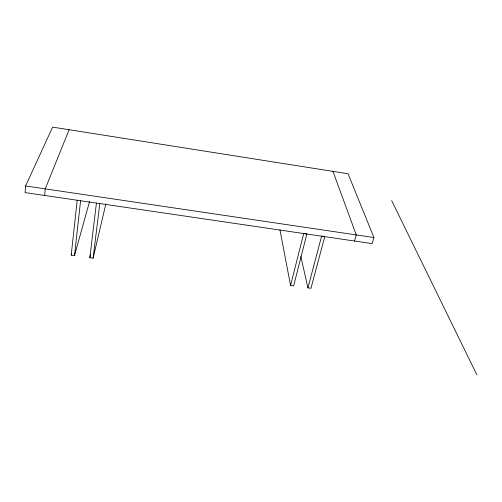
<?xml version="1.0" encoding="UTF-8"?>
<svg xmlns="http://www.w3.org/2000/svg" width="502" height="502" viewBox="0 0 502 502"><rect width="100%" height="100%" fill="white"/><g stroke="black" fill="none" stroke-linecap="round" stroke-linejoin="round"><path stroke-width="0.75" d="M25.608 185.96L25.1 192.586L372.133 243.614L373.946 237.54L348.049 173.755L52.603 127.113L25.608 185.96L373.946 237.54M44.659 195.466L45.243 188.865L69.125 129.723M89.576 201.427L74.497 255.587L71.209 255.129L77.189 200.248M74.497 255.587L80.59 200.75M105.859 203.969L93.096 258.16L89.82 257.702L96.434 203.078M93.096 258.16L99.816 203.574M89.82 257.702L90.555 254.69M290.558 285.469L303.716 233.505L306.885 233.97L293.626 285.895L290.558 285.469L279.94 229.841M307.921 287.872L321.625 236.135L324.769 236.599L310.97 288.292L307.921 287.872L300.842 256.547M71.209 255.129L71.642 253.629M354.525 241.029L356.269 234.923L332.939 171.37M391.667 200.624L476.9 374.887"/></g></svg>
